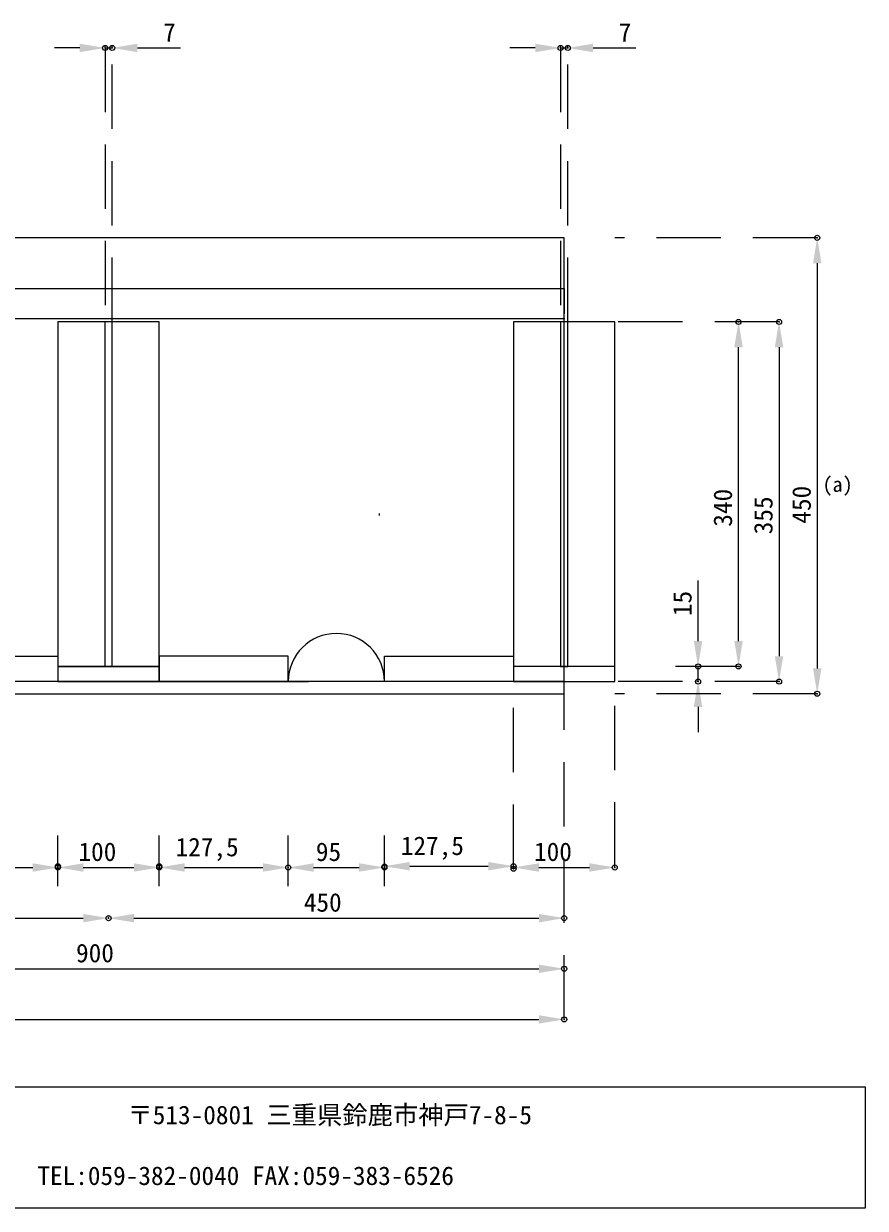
# Model space of a CAD drawing. Units: millimetres, scale not verified. Extents: x -1580 to 1821, y -918 to 1184.
# Drawn here: x 990 to 1821, y -918 to 251 of the extents above; entities that cross this region are included whole.
import ezdxf
from ezdxf.enums import TextEntityAlignment as Align

# ---------------------------------------------------------------- set-up
doc = ezdxf.new("R2010")
doc.units = ezdxf.units.MM
doc.header["$LTSCALE"] = 10
doc.header["$PDMODE"] = 32
doc.header["$PDSIZE"] = 5
doc.linetypes.add('USER2', pattern=[9.525, 6.35, -3.175])
for name, color, linetype, lineweight in [('0-2_外形線', 7, 'Continuous', 18), ('0-6_表枠線', 7, 'Continuous', 18), ('0-8_文字', 7, 'Continuous', 18), ('0-9_寸法線', 7, 'USER2', 18)]:
    doc.layers.add(name, color=color, linetype=linetype, lineweight=lineweight)
doc.layers.add('1-0__1-0__1-0__1-0__1-0__0-5_DEFPOINTS', color=7, linetype='Continuous')
doc.styles.add('ＭＳ ゴシック', font='')
doc.styles.get('ＭＳ ゴシック').set_extended_font_data('MS Gothic')

# ---------------------------------------------------------------- blocks, each defined once
blk = doc.blocks.new('_D4')
at = {"layer": '0-2_外形線'}
for p, q in [((4178.84, 1988.54), (4178.84, 1989.17)), ((4185.84, 1988.54), (4185.84, 1989.17)), ((4153.84, 1987.92), (4128.84, 1987.92)), ((4178.84, 1987.92), (4185.84, 1987.92)), ((4210.84, 1987.92), (4253.27, 1987.92))]:
    blk.add_line(p, q, dxfattribs=at)
for points in [[(4153.84, 1992.08), (4153.84, 1983.75), (4178.84, 1987.92)], [(4210.84, 1992.08), (4210.84, 1983.75), (4185.84, 1987.92)]]:
    blk.add_solid(points, dxfattribs=at)
at = {"layer": '1-0__1-0__1-0__1-0__1-0__0-5_DEFPOINTS'}
for p in [(4178.84, 1987.92), (4185.84, 1987.92)]:
    blk.add_point(p, dxfattribs=at)
at = {"layer": '0-2_外形線', "style": 'ＭＳ ゴシック'}
blk.add_text('7', height=18.33, dxfattribs=at).set_placement((4236.22, 1988.54), align=Align.BOTTOM_LEFT)
blk = doc.blocks.new('_D5')
at = {"layer": '0-2_外形線'}
for p, q in [((4182.34, 1029.5), (4182.34, 1030.12)), ((2407.34, 1028.87), (4157.34, 1028.87))]:
    blk.add_line(p, q, dxfattribs=at)
blk.add_solid([(4157.34, 1033.04), (4157.34, 1024.71), (4182.34, 1028.87)], dxfattribs=at)
at = {"layer": '1-0__1-0__1-0__1-0__1-0__0-5_DEFPOINTS'}
blk.add_point((4182.34, 1028.87), dxfattribs=at)
blk = doc.blocks.new('_D7')
at = {"layer": '0-2_外形線'}
for p, q in [((4132.34, 1179.5), (4132.34, 1177.62)), ((4157.34, 1178.87), (4207.34, 1178.87)), ((4232.34, 1179.5), (4232.34, 1180.12))]:
    blk.add_line(p, q, dxfattribs=at)
for points in [[(4157.34, 1183.04), (4157.34, 1174.71), (4132.34, 1178.87)], [(4207.34, 1183.04), (4207.34, 1174.71), (4232.34, 1178.87)]]:
    blk.add_solid(points, dxfattribs=at)
at = {"layer": '1-0__1-0__1-0__1-0__1-0__0-5_DEFPOINTS'}
for p in [(4132.34, 1180.12), (4232.34, 1178.87)]:
    blk.add_point(p, dxfattribs=at)
at = {"layer": '0-2_外形線', "style": 'ＭＳ ゴシック'}
blk.add_text('100', height=18.33, dxfattribs=at).set_placement((4152.57, 1179.76), align=Align.BOTTOM_LEFT)
blk = doc.blocks.new('_D24')
at = {"layer": '0-2_外形線'}
for p, q in [((4393.97, 1717.42), (4393.35, 1717.42)), ((4394.6, 1692.42), (4394.6, 1387.42)), ((4393.97, 1362.42), (4393.35, 1362.42))]:
    blk.add_line(p, q, dxfattribs=at)
for points in [[(4390.43, 1692.42), (4398.77, 1692.42), (4394.6, 1717.42)], [(4390.43, 1387.42), (4398.77, 1387.42), (4394.6, 1362.42)]]:
    blk.add_solid(points, dxfattribs=at)
at = {"layer": '1-0__1-0__1-0__1-0__1-0__0-5_DEFPOINTS'}
for p in [(4394.6, 1717.42), (4394.6, 1362.42)]:
    blk.add_point(p, dxfattribs=at)
at = {"layer": '0-2_外形線', "style": 'ＭＳ ゴシック'}
blk.add_text('355', height=18.33, rotation=90, dxfattribs=at).set_placement((4393.7, 1507.78), align=Align.BOTTOM_LEFT)
blk = doc.blocks.new('_D29')
at = {"layer": '0-2_外形線'}
for p, q in [((4314.6, 1402.42), (4314.6, 1462.32)), ((4313.97, 1377.42), (4313.35, 1377.42)), ((4314.6, 1362.42), (4314.6, 1377.42)), ((4313.97, 1362.42), (4313.35, 1362.42)), ((4314.6, 1337.42), (4314.6, 1312.42))]:
    blk.add_line(p, q, dxfattribs=at)
for points in [[(4310.43, 1402.42), (4318.77, 1402.42), (4314.6, 1377.42)], [(4310.43, 1337.42), (4318.77, 1337.42), (4314.6, 1362.42)]]:
    blk.add_solid(points, dxfattribs=at)
at = {"layer": '1-0__1-0__1-0__1-0__1-0__0-5_DEFPOINTS'}
for p in [(4314.6, 1377.42), (4314.6, 1362.42)]:
    blk.add_point(p, dxfattribs=at)
at = {"layer": '0-2_外形線', "style": 'ＭＳ ゴシック'}
blk.add_text('15', height=18.33, rotation=90, dxfattribs=at).set_placement((4313.71, 1427.01), align=Align.BOTTOM_LEFT)
blk = doc.blocks.new('_D30')
at = {"layer": '0-2_外形線'}
for p, q in [((4353.97, 1717.42), (4353.35, 1717.42)), ((4354.6, 1402.42), (4354.6, 1692.42)), ((4355.22, 1377.42), (4355.85, 1377.42))]:
    blk.add_line(p, q, dxfattribs=at)
for points in [[(4350.43, 1692.42), (4358.77, 1692.42), (4354.6, 1717.42)], [(4350.43, 1402.42), (4358.77, 1402.42), (4354.6, 1377.42)]]:
    blk.add_solid(points, dxfattribs=at)
at = {"layer": '1-0__1-0__1-0__1-0__1-0__0-5_DEFPOINTS'}
for p in [(4354.6, 1717.42), (4354.6, 1377.42)]:
    blk.add_point(p, dxfattribs=at)
at = {"layer": '0-2_外形線', "style": 'ＭＳ ゴシック'}
blk.add_text('340', height=18.33, rotation=90, dxfattribs=at).set_placement((4353.7, 1515.28), align=Align.BOTTOM_LEFT)
blk = doc.blocks.new('_D53')
at = {"layer": '0-2_外形線'}
for p, q in [((3282.34, 1079.5), (3282.34, 1080.12)), ((3307.34, 1078.87), (4157.34, 1078.87)), ((4182.34, 1079.5), (4182.34, 1080.12))]:
    blk.add_line(p, q, dxfattribs=at)
for points in [[(3307.34, 1083.04), (3307.34, 1074.71), (3282.34, 1078.87)], [(4157.34, 1083.04), (4157.34, 1074.71), (4182.34, 1078.87)]]:
    blk.add_solid(points, dxfattribs=at)
at = {"layer": '1-0__1-0__1-0__1-0__1-0__0-5_DEFPOINTS'}
for p in [(3282.34, 1078.87), (4182.34, 1078.87)]:
    blk.add_point(p, dxfattribs=at)
at = {"layer": '0-2_外形線', "style": 'ＭＳ ゴシック'}
blk.add_text('900', height=18.33, dxfattribs=at).set_placement((3700.19, 1079.76), align=Align.BOTTOM_LEFT)
blk = doc.blocks.new('_D56')
at = {"layer": '0-2_外形線'}
for p, q in [((3282.34, 1129.5), (3282.34, 1127.62)), ((3307.34, 1128.87), (3707.34, 1128.87)), ((3732.34, 1129.5), (3732.34, 1130.12))]:
    blk.add_line(p, q, dxfattribs=at)
for points in [[(3307.34, 1133.04), (3307.34, 1124.71), (3282.34, 1128.87)], [(3707.34, 1133.04), (3707.34, 1124.71), (3732.34, 1128.87)]]:
    blk.add_solid(points, dxfattribs=at)
at = {"layer": '1-0__1-0__1-0__1-0__1-0__0-5_DEFPOINTS'}
for p in [(3282.34, 1130.12), (3732.34, 1128.87)]:
    blk.add_point(p, dxfattribs=at)
at = {"layer": '0-2_外形線', "style": 'ＭＳ ゴシック'}
blk.add_text('450', height=18.33, dxfattribs=at).set_placement((3475.19, 1129.76), align=Align.BOTTOM_LEFT)
blk = doc.blocks.new('_D57')
at = {"layer": '0-2_外形線'}
for p, q in [((3732.34, 1129.5), (3732.34, 1130.12)), ((3757.34, 1128.87), (4157.34, 1128.87)), ((4182.34, 1129.5), (4182.34, 1130.12))]:
    blk.add_line(p, q, dxfattribs=at)
for points in [[(3757.34, 1133.04), (3757.34, 1124.71), (3732.34, 1128.87)], [(4157.34, 1133.04), (4157.34, 1124.71), (4182.34, 1128.87)]]:
    blk.add_solid(points, dxfattribs=at)
at = {"layer": '1-0__1-0__1-0__1-0__1-0__0-5_DEFPOINTS'}
for p in [(3732.34, 1128.87), (4182.34, 1128.87)]:
    blk.add_point(p, dxfattribs=at)
at = {"layer": '0-2_外形線', "style": 'ＭＳ ゴシック'}
blk.add_text('450', height=18.33, dxfattribs=at).set_placement((3925.19, 1129.76), align=Align.BOTTOM_LEFT)
blk = doc.blocks.new('_D67')
at = {"layer": '0-2_外形線'}
for p, q in [((3554.84, 1179.5), (3554.84, 1177.62)), ((3579.84, 1178.87), (3657.34, 1178.87)), ((3682.34, 1179.5), (3682.34, 1180.12))]:
    blk.add_line(p, q, dxfattribs=at)
for points in [[(3579.84, 1183.04), (3579.84, 1174.71), (3554.84, 1178.87)], [(3657.34, 1183.04), (3657.34, 1174.71), (3682.34, 1178.87)]]:
    blk.add_solid(points, dxfattribs=at)
at = {"layer": '1-0__1-0__1-0__1-0__1-0__0-5_DEFPOINTS'}
for p in [(3554.84, 1180.12), (3682.34, 1178.87)]:
    blk.add_point(p, dxfattribs=at)
at = {"layer": '0-2_外形線', "style": 'ＭＳ ゴシック'}
blk.add_text('127,5', height=18.33, dxfattribs=at).set_placement((3570.97, 1184.4), align=Align.BOTTOM_LEFT)
blk = doc.blocks.new('_D68')
at = {"layer": '0-2_外形線'}
for p, q in [((3682.34, 1179.5), (3682.34, 1177.62)), ((3707.34, 1178.87), (3757.34, 1178.87)), ((3782.34, 1179.5), (3782.34, 1177.62))]:
    blk.add_line(p, q, dxfattribs=at)
for points in [[(3707.34, 1183.04), (3707.34, 1174.71), (3682.34, 1178.87)], [(3757.34, 1183.04), (3757.34, 1174.71), (3782.34, 1178.87)]]:
    blk.add_solid(points, dxfattribs=at)
at = {"layer": '1-0__1-0__1-0__1-0__1-0__0-5_DEFPOINTS'}
for p in [(3682.34, 1180.12), (3782.34, 1180.12), (3782.34, 1178.87)]:
    blk.add_point(p, dxfattribs=at)
at = {"layer": '0-2_外形線', "style": 'ＭＳ ゴシック'}
blk.add_text('100', height=18.33, dxfattribs=at).set_placement((3702.57, 1179.76), align=Align.BOTTOM_LEFT)
blk = doc.blocks.new('_D69')
at = {"layer": '0-2_外形線'}
for p, q in [((3782.34, 1179.5), (3782.34, 1177.62)), ((3807.34, 1178.87), (3884.84, 1178.87)), ((3909.84, 1179.5), (3909.84, 1180.12))]:
    blk.add_line(p, q, dxfattribs=at)
for points in [[(3807.34, 1183.04), (3807.34, 1174.71), (3782.34, 1178.87)], [(3884.84, 1183.04), (3884.84, 1174.71), (3909.84, 1178.87)]]:
    blk.add_solid(points, dxfattribs=at)
at = {"layer": '1-0__1-0__1-0__1-0__1-0__0-5_DEFPOINTS'}
for p in [(3782.34, 1180.12), (3909.84, 1178.87)]:
    blk.add_point(p, dxfattribs=at)
at = {"layer": '0-2_外形線', "style": 'ＭＳ ゴシック'}
blk.add_text('127,5', height=18.33, dxfattribs=at).set_placement((3798.47, 1184.4), align=Align.BOTTOM_LEFT)
blk = doc.blocks.new('_D70')
at = {"layer": '0-2_外形線'}
for p, q in [((3909.84, 1179.5), (3909.84, 1180.12)), ((3934.84, 1178.87), (3979.84, 1178.87)), ((4004.84, 1179.5), (4004.84, 1180.12))]:
    blk.add_line(p, q, dxfattribs=at)
for points in [[(3934.84, 1183.04), (3934.84, 1174.71), (3909.84, 1178.87)], [(3979.84, 1183.04), (3979.84, 1174.71), (4004.84, 1178.87)]]:
    blk.add_solid(points, dxfattribs=at)
at = {"layer": '1-0__1-0__1-0__1-0__1-0__0-5_DEFPOINTS'}
for p in [(3909.84, 1178.87), (4004.84, 1178.87)]:
    blk.add_point(p, dxfattribs=at)
at = {"layer": '0-2_外形線', "style": 'ＭＳ ゴシック'}
blk.add_text('95', height=18.33, dxfattribs=at).set_placement((3937.1, 1179.76), align=Align.BOTTOM_LEFT)
blk = doc.blocks.new('_D71')
at = {"layer": '0-2_外形線'}
for p, q in [((4004.84, 1180.43), (4004.84, 1181.37)), ((4132.34, 1178.25), (4132.34, 1181.37)), ((4029.84, 1180.12), (4107.34, 1180.12))]:
    blk.add_line(p, q, dxfattribs=at)
for points in [[(4029.84, 1184.29), (4029.84, 1175.96), (4004.84, 1180.12)], [(4107.34, 1184.29), (4107.34, 1175.96), (4132.34, 1180.12)]]:
    blk.add_solid(points, dxfattribs=at)
at = {"layer": '1-0__1-0__1-0__1-0__1-0__0-5_DEFPOINTS'}
for p in [(4004.84, 1179.81), (4132.34, 1180.12), (4132.34, 1177.62)]:
    blk.add_point(p, dxfattribs=at)
at = {"layer": '0-2_外形線', "style": 'ＭＳ ゴシック'}
blk.add_text('127,5', height=18.33, dxfattribs=at).set_placement((4020.97, 1185.65), align=Align.BOTTOM_LEFT)
blk = doc.blocks.new('_D74')
at = {"layer": '0-2_外形線'}
for p, q in [((3728.84, 1988.54), (3728.84, 1989.17)), ((3735.84, 1988.54), (3735.84, 1989.17)), ((3703.84, 1987.92), (3678.84, 1987.92)), ((3728.84, 1987.92), (3735.84, 1987.92)), ((3760.84, 1987.92), (3803.27, 1987.92))]:
    blk.add_line(p, q, dxfattribs=at)
for points in [[(3703.84, 1992.08), (3703.84, 1983.75), (3728.84, 1987.92)], [(3760.84, 1992.08), (3760.84, 1983.75), (3735.84, 1987.92)]]:
    blk.add_solid(points, dxfattribs=at)
at = {"layer": '1-0__1-0__1-0__1-0__1-0__0-5_DEFPOINTS'}
for p in [(3728.84, 1987.92), (3735.84, 1987.92)]:
    blk.add_point(p, dxfattribs=at)
at = {"layer": '0-2_外形線', "style": 'ＭＳ ゴシック'}
blk.add_text('7', height=18.33, dxfattribs=at).set_placement((3786.22, 1988.54), align=Align.BOTTOM_LEFT)

msp = doc.modelspace()

# ---------------------------------------------------------------- linework, layer by layer
at = {"layer": '0-2_外形線'}
for p, q in [((1523.77, 39.93), (-276.23, 39.93)), ((1523.77, -410.07), (1523.77, 39.93)), ((1773.77, 14.93), (1773.77, -385.07)), ((1070.27, -383.07), (1070.27, -43.07)), ((1077.27, -383.07), (1077.27, -43.07)), ((1341.41, -234.15), (1341.41, -232.16)), ((1176.27, -398.07), (1271.27, -398.07)), ((-276.23, -410.07), (1523.77, -410.07)), ((1773.14, -410.07), (1772.52, -410.07))]:
    msp.add_line(p, q, dxfattribs=at)
for points in [[(1023.77, -383.07), (1123.77, -383.07), (1123.77, -43.07), (1023.77, -43.07)], [(1473.77, -398.07), (1573.77, -398.07), (1573.77, -43.07), (1473.77, -43.07)], [(1520.27, -383.07), (1527.27, -383.07), (1527.27, -43.07), (1520.27, -43.07)], [(1023.77, -398.07), (896.27, -398.07), (896.27, -373.07), (1023.77, -373.07)], [(1123.77, -398.07), (1251.27, -398.07), (1251.27, -373.07), (1123.77, -373.07)], [(1473.77, -398.07), (1346.27, -398.07), (1346.27, -373.07), (1473.77, -373.07)], [(1023.77, -398.07), (1123.77, -398.07), (1123.77, -383.07), (1023.77, -383.07)], [(1473.77, -398.07), (1573.77, -398.07), (1573.77, -383.07), (1473.77, -383.07)], [(-276.23, -410.07), (1523.77, -410.07), (1523.77, -398.07), (-276.23, -398.07)]]:
    msp.add_lwpolyline(points, close=True, dxfattribs=at)
msp.add_arc((1298.77, -398.07), 47.5, 0, 180, dxfattribs=at)
for p in [(1773.77, 39.93), (1773.77, -410.07)]:
    msp.add_point(p, dxfattribs=at)
for points in [[(1769.6, 14.93), (1777.93, 14.93), (1773.77, 39.93)], [(1769.6, -385.07), (1777.93, -385.07), (1773.77, -410.07)]]:
    msp.add_solid(points, dxfattribs=at)
at = {"layer": '0-6_表枠線'}
msp.add_lwpolyline([(421.27, -798.07), (1821.27, -798.07), (1821.27, -918.07), (421.27, -918.07)], close=True, dxfattribs=at)
at = {"layer": '0-8_文字'}
msp.add_line((1524.6, -40.07), (-275.4, -40.07), dxfattribs=at)
msp.add_lwpolyline([(-276.23, -10.07), (1523.77, -10.07), (1523.77, -35.07)], dxfattribs=at)
at = {"layer": '0-9_寸法線'}
for p, q in [((1070.27, 227.42), (1070.27, -43.07)), ((1077.27, -43.07), (1077.27, 227.42)), ((1520.27, 227.42), (1520.27, -43.07)), ((1527.27, -43.07), (1527.27, 227.42)), ((1773.77, 39.93), (1573.77, 39.93)), ((1736.03, -43.07), (1573.77, -43.07)), ((1697.28, -383.07), (1627.28, -383.07)), ((1736.03, -398.07), (1573.77, -398.07)), ((1473.77, -582.87), (1473.77, -410.07)), ((1523.77, -731.62), (1523.77, -410.07)), ((1773.77, -410.07), (1573.77, -410.07)), ((1573.77, -580.68), (1573.77, -410.07)), ((1023.77, -600.16), (1023.77, -550.16)), ((1123.77, -600.16), (1123.77, -550.16)), ((1251.27, -600.16), (1251.27, -550.16)), ((1346.27, -600.16), (1346.27, -550.16))]:
    msp.add_line(p, q, dxfattribs=at)

# ---------------------------------------------------------------- block references
at = {"layer": '0-2_外形線'}
for name in ['_D74', '_D4', '_D30', '_D24', '_D29', '_D67', '_D68', '_D69', '_D70', '_D71', '_D7', '_D56', '_D57', '_D53', '_D5']:
    msp.add_blockref(name, (-2658.57, -1760.49), dxfattribs=at)

# ---------------------------------------------------------------- texts
at = {"layer": '0-2_外形線', "style": 'ＭＳ ゴシック'}
msp.add_text('450', height=18.33, rotation=90, dxfattribs=at).set_placement((1772.88, -242.22), align=Align.BOTTOM_LEFT)
at = {"layer": '0-8_文字', "style": 'ＭＳ ゴシック'}
for s, height, p in [('(a)', 14.66, (1778.92, -215.18)), ('〒513-0801 三重県鈴鹿市神戸7-8-5', 18.33, (1092.4, -840.57)), ('TEL:059-382-0040 FAX:059-383-6526', 18.33, (1003.41, -900.57))]:
    msp.add_text(s, height=height, dxfattribs=at).set_placement(p, align=Align.BOTTOM_LEFT)

doc.saveas('drawing.dxf')
